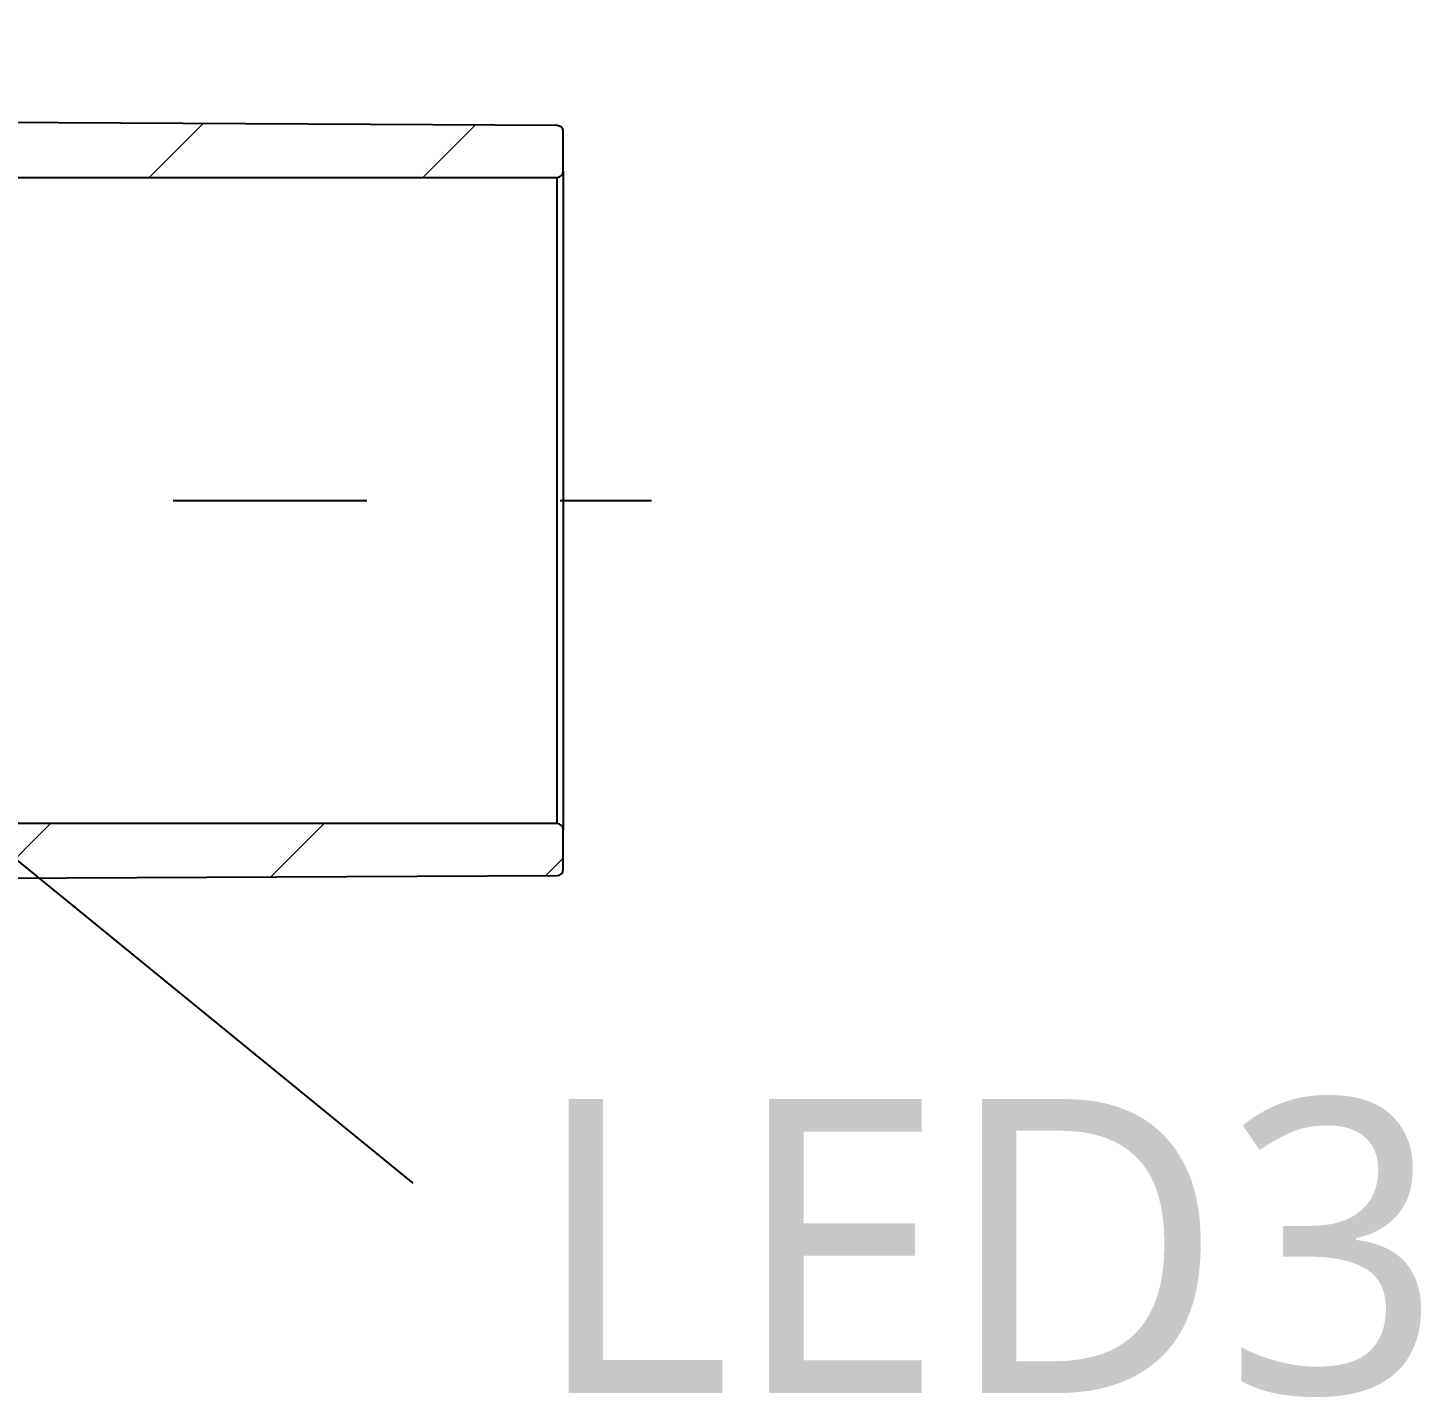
# Model space of a CAD drawing. Header units: millimetres. Extents: x 1036 to 1568, y -23 to 352.
# Drawn here: x 1379.82 to 1402.68, y 216.7 to 239.16 of the extents above; entities that cross this region are included whole.
import ezdxf

# ---------------------------------------------------------------- set-up
doc = ezdxf.new("R2010")
doc.units = ezdxf.units.MM
doc.linetypes.add('CENTER', pattern=[50.8, 31.75, -6.35, 6.35, -6.35])
for name, color, linetype, lineweight in [('CenterLine', 1, 'CENTER', 9), ('Dimension', 136, 'Continuous', 9), ('SolidLine', 7, 'Continuous', 30)]:
    doc.layers.add(name, color=color, linetype=linetype, lineweight=lineweight)
doc.styles.add('微软雅黑-Light', font='')
doc.styles.get('微软雅黑-Light').set_extended_font_data('Microsoft YaHei Light')
pattern_1 = [(45, (709.4234, 4.3545), (-2.245064, 2.245064), [])]

msp = doc.modelspace()

# ---------------------------------------------------------------- hatches: boundary and pattern name
at = {"layer": 'SolidLine', "linetype": 'Continuous', "lineweight": 18}
h = msp.add_hatch(dxfattribs=at)
h.set_pattern_fill('ANSI31', color=256, style=0)
h.set_pattern_definition(pattern_1)
edge = h.paths.add_edge_path(flags=0)
edge.add_arc((1378.1, 236.906), 0.5, 0, 90, ccw=False)
edge.add_line((1378.6, 236.906), (1378.6, 236.706))
edge.add_line((1378.6, 236.706), (1388.5, 236.706))
edge.add_arc((1388.5, 236.806), 0.1, 270, 360)
edge.add_line((1388.6, 236.806), (1388.6, 237.456))
edge.add_arc((1388.5, 237.456), 0.1, 0, 89.7082)
edge.add_line((1388.501, 237.556), (1378.972, 237.605))
edge.add_arc((1378.975, 238.105), 0.5, 232.4859, 269.7082, ccw=False)
edge.add_arc((1374.408, 232.156), 7, 52.4859, 124.9209)
edge.add_line((1370.4, 237.895), (1370.4, 237.756))
edge.add_line((1370.4, 237.756), (1371.9, 237.756))
edge.add_line((1371.9, 237.756), (1371.9, 237.406))
edge.add_line((1371.9, 237.406), (1378.1, 237.406))
h = msp.add_hatch(dxfattribs=at)
h.set_pattern_fill('ANSI31', color=256, style=0)
h.set_pattern_definition(pattern_1)
edge = h.paths.add_edge_path(flags=0)
edge.add_line((1388.5, 226.106), (1378.6, 226.106))
edge.add_line((1378.6, 226.106), (1378.6, 225.906))
edge.add_arc((1378.1, 225.906), 0.5, -90, 0, ccw=False)
edge.add_line((1378.1, 225.406), (1371.9, 225.406))
edge.add_line((1371.9, 225.406), (1371.9, 225.056))
edge.add_line((1371.9, 225.056), (1370.4, 225.056))
edge.add_line((1370.4, 225.056), (1370.4, 224.916))
edge.add_arc((1374.408, 230.656), 7, 235.0791, 307.5141)
edge.add_arc((1378.975, 224.707), 0.5, 90.2918, 127.5141, ccw=False)
edge.add_line((1378.972, 225.207), (1388.501, 225.255))
edge.add_arc((1388.5, 225.355), 0.1, 270.2918, 360)
edge.add_line((1388.6, 225.355), (1388.6, 226.006))
edge.add_arc((1388.5, 226.006), 0.1, 0, 90)

# ---------------------------------------------------------------- linework, layer by layer
at = {"layer": 'CenterLine', "lineweight": -3, "ltscale": 0.5}
msp.add_line((1363.15, 231.406), (1390.046, 231.406), dxfattribs=at)
at = {"layer": 'Dimension', "lineweight": -3}
msp.add_line((1373.576, 230.446), (1386.131, 220.208), dxfattribs=at)
at = {"layer": 'SolidLine', "color": 7, "linetype": 'Continuous', "lineweight": 25}
for p, q in [((1388.501, 237.556), (1378.972, 237.605)), ((1388.6, 236.806), (1388.6, 237.456)), ((1378.6, 236.706), (1388.5, 236.706)), ((1388.5, 226.106), (1378.6, 226.106)), ((1388.6, 225.355), (1388.6, 226.006)), ((1378.972, 225.207), (1388.501, 225.255))]:
    msp.add_line(p, q, dxfattribs=at)
at = {"layer": 'SolidLine', "color": 7, "linetype": 'Continuous', "lineweight": 25, "flags": 128}
for points in [[(1388.5, 226.106), (1388.5, 226.178), (1388.5, 226.393), (1388.5, 226.744), (1388.5, 227.223), (1388.5, 227.816), (1388.5, 228.507), (1388.5, 229.277), (1388.5, 230.105), (1388.5, 230.968), (1388.5, 231.843), (1388.5, 232.707), (1388.5, 233.535), (1388.5, 234.305), (1388.5, 234.995), (1388.5, 235.588), (1388.5, 236.067), (1388.5, 236.419), (1388.5, 236.633), (1388.5, 236.706)], [(1388.6, 236.806), (1388.6, 236.732), (1388.6, 236.513), (1388.6, 236.155), (1388.6, 235.667), (1388.6, 235.063), (1388.6, 234.359), (1388.6, 233.575), (1388.6, 232.731), (1388.6, 231.852), (1388.6, 230.96), (1388.6, 230.08), (1388.6, 229.237), (1388.6, 228.452), (1388.6, 227.748), (1388.6, 227.144), (1388.6, 226.657), (1388.6, 226.298), (1388.6, 226.079), (1388.6, 226.006)]]:
    msp.add_lwpolyline(points, dxfattribs=at)
at = {"layer": 'SolidLine', "color": 7, "linetype": 'Continuous', "lineweight": 25}
for centre, start, end in [((1388.5, 237.456), 0, 89.7082), ((1388.5, 236.806), 270, 0), ((1388.5, 226.006), 0, 90), ((1388.5, 225.355), 270.2918, 0)]:
    msp.add_arc(centre, 0.1, start, end, dxfattribs=at)

# ---------------------------------------------------------------- texts
at = {"layer": 'Dimension', "lineweight": -3, "style": '微软雅黑-Light'}
msp.add_text('LED3', height=4.82, dxfattribs=at).set_placement((1388.079, 216.767))

doc.saveas('drawing.dxf')
